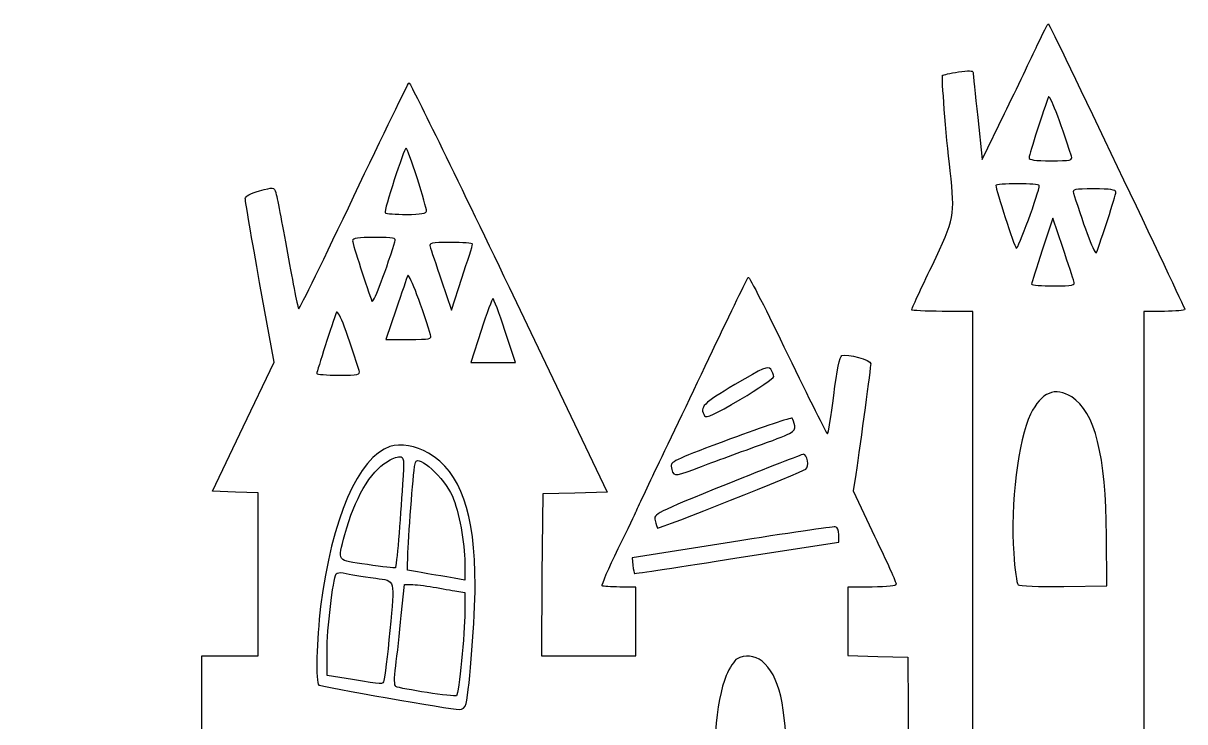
# Model space of a CAD drawing. Header units: centimetres. Extents: x -17.1 to 16.9, y -17.2 to 17.
# Drawn here: x -17.07 to -1.02, y 7.31 to 16.97 of the extents above; entities that cross this region are included whole.
import ezdxf

# ---------------------------------------------------------------- set-up
doc = ezdxf.new("R2010")
doc.units = ezdxf.units.CM
doc.header["$MEASUREMENT"] = 0
doc.layers.add('Layer 1', color=7, linetype='Continuous')

msp = doc.modelspace()

# ---------------------------------------------------------------- linework, layer by layer
at = {"layer": 'Layer 1'}
for points, knots in [([(-3.06211, 16.6617), (-3.13972, 16.48884), (-3.34433, 16.06551), (-3.51367, 15.71626), (-3.51367, 15.71626), (-3.51367, 15.71626), (-3.82059, 15.08126), (-3.82059, 15.08126), (-3.82059, 15.08126), (-3.82059, 15.08126), (-3.88409, 15.66334), (-3.88409, 15.66334), (-3.88409, 15.66334), (-3.91937, 15.98437), (-3.94759, 16.26306), (-3.94759, 16.28423), (-3.94759, 16.28423), (-3.95112, 16.31245), (-4.01109, 16.31245), (-4.1522, 16.29129), (-4.1522, 16.29129), (-4.26509, 16.27365), (-4.36034, 16.25248), (-4.37092, 16.24543), (-4.37092, 16.24543), (-4.38503, 16.22779), (-4.32506, 15.4411), (-4.26509, 14.92251), (-4.26509, 14.92251), (-4.19806, 14.29809), (-4.20159, 14.2734), (-4.51556, 13.6137), (-4.51556, 13.6137), (-4.67078, 13.28914), (-4.79778, 13.01398), (-4.79778, 13.00339), (-4.79778, 13.00339), (-4.79778, 12.99281), (-4.60728, 12.98222), (-4.37445, 12.98222), (-4.37445, 12.98222), (-4.37445, 12.98222), (-3.95112, 12.98222), (-3.95112, 12.98222), (-3.95112, 12.98222), (-3.95112, 12.98222), (-3.95112, 9.17222), (-3.95112, 9.17222), (-3.95112, 9.17222), (-3.95112, 9.17222), (-3.95112, 5.36222), (-3.95112, 5.36222), (-3.95112, 5.36222), (-3.95112, 5.36222), (-4.39209, 5.36222), (-4.39209, 5.36222), (-4.39209, 5.36222), (-4.39209, 5.36222), (-4.83306, 5.36222), (-4.83306, 5.36222), (-4.83306, 5.36222), (-4.83306, 5.36222), (-4.84012, 6.78391), (-4.84012, 6.78391), (-4.84012, 6.78391), (-4.84012, 6.78391), (-4.8507, 8.20208), (-4.8507, 8.20208), (-4.8507, 8.20208), (-4.8507, 8.20208), (-5.26345, 8.21266), (-5.26345, 8.21266), (-5.26345, 8.21266), (-5.26345, 8.21266), (-5.67973, 8.22324), (-5.67973, 8.22324), (-5.67973, 8.22324), (-5.67973, 8.22324), (-5.67973, 8.69596), (-5.67973, 8.69596), (-5.67973, 8.69596), (-5.67973, 8.69596), (-5.67973, 9.17221), (-5.67973, 9.17221), (-5.67973, 9.17221), (-5.67973, 9.17221), (-5.34459, 9.17221), (-5.34459, 9.17221), (-5.34459, 9.17221), (-5.1294, 9.17221), (-5.00945, 9.18632), (-5.00945, 9.21102), (-5.00945, 9.21102), (-5.00945, 9.23219), (-5.14351, 9.52852), (-5.30931, 9.87424), (-5.30931, 9.87424), (-5.30931, 9.87424), (-5.60564, 10.50218), (-5.60564, 10.50218), (-5.60564, 10.50218), (-5.60564, 10.50218), (-5.57036, 10.72796), (-5.57036, 10.72796), (-5.57036, 10.72796), (-5.50333, 11.17952), (-5.36222, 12.21668), (-5.36222, 12.25902), (-5.36222, 12.25902), (-5.36222, 12.30841), (-5.68678, 12.40013), (-5.76086, 12.37191), (-5.76086, 12.37191), (-5.79261, 12.36133), (-5.82789, 12.17435), (-5.87375, 11.82158), (-5.87375, 11.82158), (-5.90903, 11.52877), (-5.94783, 11.28889), (-5.96194, 11.28889), (-5.96194, 11.28889), (-5.97252, 11.28889), (-6.21947, 11.78278), (-6.50875, 12.3825), (-6.50875, 12.3825), (-6.79803, 12.98575), (-7.04144, 13.46553), (-7.05556, 13.45142), (-7.05556, 13.45142), (-7.06967, 13.43731), (-7.29192, 12.9787), (-7.54945, 12.43542), (-7.54945, 12.43542), (-7.80698, 11.89214), (-8.1527, 11.17248), (-8.31498, 10.83381), (-8.31498, 10.83381), (-8.47373, 10.49867), (-8.60779, 10.21645), (-8.60779, 10.20939), (-8.60779, 10.20939), (-8.60779, 10.20586), (-8.71715, 9.97656), (-8.85121, 9.70492), (-8.85121, 9.70492), (-8.98527, 9.43328), (-9.08404, 9.20045), (-9.07346, 9.18986), (-9.07346, 9.18986), (-9.06288, 9.17928), (-8.95352, 9.17222), (-8.83004, 9.17222), (-8.83004, 9.17222), (-8.83004, 9.17222), (-8.60779, 9.17222), (-8.60779, 9.17222), (-8.60779, 9.17222), (-8.60779, 9.17222), (-8.60779, 8.69597), (-8.60779, 8.69597), (-8.60779, 8.69597), (-8.60779, 8.69597), (-8.60779, 8.21972), (-8.60779, 8.21972), (-8.60779, 8.21972), (-8.60779, 8.21972), (-9.26043, 8.21972), (-9.26043, 8.21972), (-9.26043, 8.21972), (-9.26043, 8.21972), (-9.91307, 8.21972), (-9.91307, 8.21972), (-9.91307, 8.21972), (-9.91307, 8.21972), (-9.90601, 9.34155), (-9.90601, 9.34155), (-9.90601, 9.34155), (-9.90601, 9.34155), (-9.89543, 10.45986), (-9.89543, 10.45986), (-9.89543, 10.45986), (-9.89543, 10.45986), (-9.45093, 10.47044), (-9.45093, 10.47044), (-9.45093, 10.47044), (-9.45093, 10.47044), (-9.0029, 10.48102), (-9.0029, 10.48102), (-9.0029, 10.48102), (-9.0029, 10.48102), (-10.36109, 13.31735), (-10.36109, 13.31735), (-10.36109, 13.31735), (-11.10898, 14.88016), (-11.72987, 16.15016), (-11.74398, 16.1431), (-11.74398, 16.1431), (-11.75456, 16.13604), (-12.09676, 15.43049), (-12.50598, 14.57324), (-12.50598, 14.57324), (-12.91167, 13.71952), (-13.25387, 13.01749), (-13.26798, 13.01749), (-13.26798, 13.01749), (-13.27856, 13.01749), (-13.34559, 13.36321), (-13.4232, 13.78655), (-13.4232, 13.78655), (-13.49728, 14.20636), (-13.57137, 14.58736), (-13.58548, 14.62616), (-13.58548, 14.62616), (-13.61017, 14.70024), (-13.61723, 14.70024), (-13.80773, 14.64733), (-13.80773, 14.64733), (-13.94179, 14.61205), (-14.00529, 14.57325), (-14.00529, 14.53797), (-14.00529, 14.53797), (-14.00529, 14.50622), (-13.9171, 13.98764), (-13.80773, 13.38086), (-13.80773, 13.38086), (-13.80773, 13.38086), (-13.60665, 12.28019), (-13.60665, 12.28019), (-13.60665, 12.28019), (-13.60665, 12.28019), (-14.03351, 11.38766), (-14.03351, 11.38766), (-14.03351, 11.38766), (-14.03351, 11.38766), (-14.46037, 10.49513), (-14.46037, 10.49513), (-14.46037, 10.49513), (-14.46037, 10.49513), (-14.14287, 10.48455), (-14.14287, 10.48455), (-14.14287, 10.48455), (-14.14287, 10.48455), (-13.8289, 10.47397), (-13.8289, 10.47397), (-13.8289, 10.47397), (-13.8289, 10.47397), (-13.8289, 9.34861), (-13.8289, 9.34861), (-13.8289, 9.34861), (-13.8289, 9.34861), (-13.8289, 8.21972), (-13.8289, 8.21972), (-13.8289, 8.21972), (-13.8289, 8.21972), (-14.21696, 8.21972), (-14.21696, 8.21972), (-14.21696, 8.21972), (-14.21696, 8.21972), (-14.60502, 8.21972), (-14.60502, 8.21972), (-14.60502, 8.21972), (-14.60502, 8.21972), (-14.60502, 4.07458), (-14.60502, 4.07458), (-14.60502, 4.07458), (-14.60502, 4.07458), (-14.60502, -0.07056), (-14.60502, -0.07056), (-14.60502, -0.07056), (-14.60502, -0.07056), (-15.09891, -0.07056), (-15.09891, -0.07056), (-15.09891, -0.07056), (-15.09891, -0.07056), (-15.5928, -0.07056), (-15.5928, -0.07056), (-15.5928, -0.07056), (-15.5928, -0.07056), (-15.5928, -0.635), (-15.5928, -0.635), (-15.5928, -0.635), (-15.5928, -0.635), (-15.5928, -1.19944), (-15.5928, -1.19944), (-15.5928, -1.19944), (-15.5928, -1.19944), (-15.99849, -1.19944), (-15.99849, -1.19944), (-15.99849, -1.19944), (-15.99849, -1.19944), (-16.40418, -1.19944), (-16.40418, -1.19944), (-16.40418, -1.19944), (-16.40418, -1.19944), (-16.40418, -1.78152), (-16.40418, -1.78152), (-16.40418, -1.78152), (-16.40418, -1.78152), (-16.40418, -2.3636), (-16.40418, -2.3636), (-16.40418, -2.3636), (-16.40418, -2.3636), (-16.73932, -2.3636), (-16.73932, -2.3636), (-16.73932, -2.3636), (-16.73932, -2.3636), (-17.07446, -2.3636), (-17.07446, -2.3636), (-17.07446, -2.3636), (-17.07446, -2.3636), (-17.07446, -2.96332), (-17.07446, -2.96332), (-17.07446, -2.96332), (-17.07446, -2.96332), (-17.07446, -3.56304), (-17.07446, -3.56304), (-17.07446, -3.56304), (-17.07446, -3.56304), (-16.03377, -3.56304), (-16.03377, -3.56304), (-16.03377, -3.56304), (-16.03377, -3.56304), (-14.99308, -3.56304), (-14.99308, -3.56304), (-14.99308, -3.56304), (-14.99308, -3.56304), (-14.99308, -3.68298), (-14.99308, -3.68298), (-14.99308, -3.68298), (-14.99308, -3.77117), (-15.01072, -3.80998), (-15.06011, -3.82762), (-15.06011, -3.82762), (-15.24708, -3.88759), (-15.22239, -4.25095), (-15.02836, -4.28976), (-15.02836, -4.28976), (-15.02836, -4.28976), (-14.93311, -4.31093), (-14.93311, -4.31093), (-14.93311, -4.31093), (-14.93311, -4.31093), (-14.82022, -5.37279), (-14.82022, -5.37279), (-14.82022, -5.37279), (-14.75672, -5.9584), (-14.69675, -6.4664), (-14.68969, -6.50168), (-14.68969, -6.50168), (-14.67911, -6.53696), (-14.63325, -6.58635), (-14.58738, -6.6181), (-14.58738, -6.6181), (-14.4886, -6.68513), (-14.37219, -6.63927), (-14.32632, -6.51579), (-14.32632, -6.51579), (-14.30868, -6.46993), (-14.34396, -6.0219), (-14.41451, -5.37985), (-14.41451, -5.37985), (-14.47801, -4.80129), (-14.5274, -4.32152), (-14.52387, -4.31446), (-14.52387, -4.31446), (-14.52034, -4.31093), (-14.35454, -4.29682), (-14.16051, -4.28271), (-14.16051, -4.28271), (-14.16051, -4.28271), (-13.8042, -4.25802), (-13.8042, -4.25802), (-13.8042, -4.25802), (-13.8042, -4.25802), (-13.7407, -4.96005), (-13.7407, -4.96005), (-13.7407, -4.96005), (-13.67367, -5.70088), (-13.63487, -5.87022), (-13.51492, -5.90902), (-13.51492, -5.90902), (-13.4232, -5.93724), (-13.4232, -5.94077), (-13.51139, -6.33941), (-13.51139, -6.33941), (-13.589, -6.69219), (-13.57136, -6.8086), (-13.44083, -6.87916), (-13.44083, -6.87916), (-13.34911, -6.92855), (-13.23975, -6.8721), (-13.19389, -6.75569), (-13.19389, -6.75569), (-13.15861, -6.6675), (-12.85522, -5.15761), (-12.75292, -4.57552), (-12.75292, -4.57552), (-12.75292, -4.57552), (-12.69295, -4.23333), (-12.69295, -4.23333), (-12.69295, -4.23333), (-12.69295, -4.23333), (-12.38603, -4.23333), (-12.38603, -4.23333), (-12.38603, -4.23333), (-12.38603, -4.23333), (-12.07559, -4.23333), (-12.07559, -4.23333), (-12.07559, -4.23333), (-12.07559, -4.23333), (-11.85334, -5.334), (-11.85334, -5.334), (-11.85334, -5.334), (-11.7334, -5.94078), (-11.62051, -6.47347), (-11.60287, -6.51581), (-11.60287, -6.51581), (-11.55701, -6.63928), (-11.44059, -6.68514), (-11.34181, -6.61812), (-11.34181, -6.61812), (-11.29595, -6.58637), (-11.25009, -6.53345), (-11.23598, -6.49465), (-11.23598, -6.49465), (-11.2254, -6.45937), (-11.30654, -6.00076), (-11.41237, -5.48218), (-11.41237, -5.48218), (-11.65226, -4.33565), (-11.6699, -4.21571), (-11.59934, -4.18749), (-11.59934, -4.18749), (-11.55701, -4.17338), (-11.52878, -4.23335), (-11.46881, -4.4556), (-11.46881, -4.4556), (-11.176, -5.56332), (-10.50925, -5.62329), (-10.17764, -4.57554), (-10.17764, -4.57554), (-10.12825, -4.42385), (-10.08592, -4.27215), (-10.08239, -4.2404), (-10.08239, -4.2404), (-10.07181, -4.13104), (-10.02595, -4.84365), (-10.02242, -5.17526), (-10.02242, -5.17526), (-10.01889, -5.49982), (-9.98009, -5.67268), (-9.90248, -5.72207), (-9.90248, -5.72207), (-9.81781, -5.77499), (-9.7014, -5.75029), (-9.64848, -5.66563), (-9.64848, -5.66563), (-9.59909, -5.59155), (-9.59909, -5.49277), (-9.63084, -4.82955), (-9.63084, -4.82955), (-9.64848, -4.41327), (-9.66612, -3.95819), (-9.66612, -3.81708), (-9.66612, -3.81708), (-9.66612, -3.81708), (-9.66612, -3.55955), (-9.66612, -3.55955), (-9.66612, -3.55955), (-9.66612, -3.55955), (-9.46856, -3.57013), (-9.46856, -3.57013), (-9.46856, -3.57013), (-9.46856, -3.57013), (-9.26748, -3.58071), (-9.26748, -3.58071), (-9.26748, -3.58071), (-9.26748, -3.58071), (-8.84767, -4.76252), (-8.84767, -4.76252), (-8.84767, -4.76252), (-8.2162, -6.5511), (-8.25853, -6.45585), (-8.07156, -6.40999), (-8.07156, -6.40999), (-8.00453, -6.39235), (-7.96925, -6.34649), (-7.92692, -6.22302), (-7.92692, -6.22302), (-7.88106, -6.07838), (-7.88106, -5.95138), (-7.92339, -5.10119), (-7.92339, -5.10119), (-7.94808, -4.57555), (-7.97631, -4.01463), (-7.99042, -3.85236), (-7.99042, -3.85236), (-7.99042, -3.85236), (-8.00806, -3.56308), (-8.00806, -3.56308), (-8.00806, -3.56308), (-8.00806, -3.56308), (-7.57062, -3.56308), (-7.57062, -3.56308), (-7.57062, -3.56308), (-7.57062, -3.56308), (-7.12965, -3.56308), (-7.12965, -3.56308), (-7.12965, -3.56308), (-7.12965, -3.56308), (-7.11201, -3.67597), (-7.11201, -3.67597), (-7.11201, -3.67597), (-7.10143, -3.73947), (-7.06968, -4.19455), (-7.03793, -4.68844), (-7.03793, -4.68844), (-6.9956, -5.42575), (-6.97443, -5.59508), (-6.92857, -5.648), (-6.92857, -5.648), (-6.8439, -5.74325), (-6.7169, -5.73267), (-6.64635, -5.62683), (-6.64635, -5.62683), (-6.58991, -5.53864), (-6.59343, -5.3058), (-6.69221, -3.89116), (-6.69221, -3.89116), (-6.69221, -3.89116), (-6.71338, -3.56308), (-6.71338, -3.56308), (-6.71338, -3.56308), (-6.71338, -3.56308), (-6.25477, -3.56308), (-6.25477, -3.56308), (-6.25477, -3.56308), (-6.25477, -3.56308), (-5.79616, -3.56308), (-5.79616, -3.56308), (-5.79616, -3.56308), (-5.79616, -3.56308), (-5.77147, -3.92291), (-5.77147, -3.92291), (-5.77147, -3.92291), (-5.73972, -4.43797), (-5.65505, -5.17174), (-5.57039, -5.64447), (-5.57039, -5.64447), (-5.47161, -6.23361), (-5.49278, -6.22655), (-4.66375, -6.029), (-4.66375, -6.029), (-4.42386, -5.97256), (-4.21219, -5.92669), (-4.19456, -5.92669), (-4.19456, -5.92669), (-4.17692, -5.92669), (-4.16281, -6.01136), (-4.16281, -6.11366), (-4.16281, -6.11366), (-4.16281, -6.32885), (-4.09225, -6.45585), (-3.97231, -6.45585), (-3.97231, -6.45585), (-3.87353, -6.45585), (-3.77475, -6.35354), (-3.77475, -6.25477), (-3.77475, -6.25477), (-3.77475, -6.19833), (-3.71125, -6.14541), (-3.53839, -6.05016), (-3.53839, -6.05016), (-2.70583, -5.59155), (-2.12375, -4.79427), (-1.94736, -3.85588), (-1.94736, -3.85588), (-1.94736, -3.85588), (-1.89092, -3.56307), (-1.89092, -3.56307), (-1.89092, -3.56307), (-1.89092, -3.56307), (-1.47464, -3.56307), (-1.47464, -3.56307), (-1.47464, -3.56307), (-1.47464, -3.56307), (-1.05836, -3.56307), (-1.05836, -3.56307), (-1.05836, -3.56307), (-1.05836, -3.56307), (-1.06542, -0.21874), (-1.06542, -0.21874), (-1.06542, -0.21874), (-1.06542, -0.21874), (-1.076, 3.12207), (-1.076, 3.12207), (-1.076, 3.12207), (-1.076, 3.12207), (-1.33, 3.13265), (-1.33, 3.13265), (-1.33, 3.13265), (-1.33, 3.13265), (-1.58753, 3.14323), (-1.58753, 3.14323), (-1.58753, 3.14323), (-1.58753, 3.14323), (-1.58753, 8.06095), (-1.58753, 8.06095), (-1.58753, 8.06095), (-1.58753, 8.06095), (-1.58753, 12.9822), (-1.58753, 12.9822), (-1.58753, 12.9822), (-1.58753, 12.9822), (-1.30531, 12.9822), (-1.30531, 12.9822), (-1.30531, 12.9822), (-1.15009, 12.9822), (-1.02309, 12.99631), (-1.02309, 13.01042), (-1.02309, 13.01042), (-1.02309, 13.03864), (-2.88223, 16.93331), (-2.90692, 16.958), (-2.90692, 16.958), (-2.91398, 16.96506), (-2.981, 16.831), (-3.06214, 16.66167), (-3.06214, 16.66167), (-3.06214, 16.66167), (-3.06211, 16.6617), (-3.06211, 16.6617)], [0, 0, 0, 0, 0.00628931, 0.00628931, 0.00628931, 0.00628931, 0.01257862, 0.01257862, 0.01257862, 0.01257862, 0.01886792, 0.01886792, 0.01886792, 0.01886792, 0.02515723, 0.02515723, 0.02515723, 0.02515723, 0.03144654, 0.03144654, 0.03144654, 0.03144654, 0.03773585, 0.03773585, 0.03773585, 0.03773585, 0.04402516, 0.04402516, 0.04402516, 0.04402516, 0.05031447, 0.05031447, 0.05031447, 0.05031447, 0.05660377, 0.05660377, 0.05660377, 0.05660377, 0.06289308, 0.06289308, 0.06289308, 0.06289308, 0.06918239, 0.06918239, 0.06918239, 0.06918239, 0.0754717, 0.0754717, 0.0754717, 0.0754717, 0.08176101, 0.08176101, 0.08176101, 0.08176101, 0.08805031, 0.08805031, 0.08805031, 0.08805031, 0.09433962, 0.09433962, 0.09433962, 0.09433962, 0.10062893, 0.10062893, 0.10062893, 0.10062893, 0.10691824, 0.10691824, 0.10691824, 0.10691824, 0.11320755, 0.11320755, 0.11320755, 0.11320755, 0.11949686, 0.11949686, 0.11949686, 0.11949686, 0.12578616, 0.12578616, 0.12578616, 0.12578616, 0.13207547, 0.13207547, 0.13207547, 0.13207547, 0.13836478, 0.13836478, 0.13836478, 0.13836478, 0.14465409, 0.14465409, 0.14465409, 0.14465409, 0.1509434, 0.1509434, 0.1509434, 0.1509434, 0.1572327, 0.1572327, 0.1572327, 0.1572327, 0.16352201, 0.16352201, 0.16352201, 0.16352201, 0.16981132, 0.16981132, 0.16981132, 0.16981132, 0.17610063, 0.17610063, 0.17610063, 0.17610063, 0.18238994, 0.18238994, 0.18238994, 0.18238994, 0.18867925, 0.18867925, 0.18867925, 0.18867925, 0.19496855, 0.19496855, 0.19496855, 0.19496855, 0.20125786, 0.20125786, 0.20125786, 0.20125786, 0.20754717, 0.20754717, 0.20754717, 0.20754717, 0.21383648, 0.21383648, 0.21383648, 0.21383648, 0.22012579, 0.22012579, 0.22012579, 0.22012579, 0.22641509, 0.22641509, 0.22641509, 0.22641509, 0.2327044, 0.2327044, 0.2327044, 0.2327044, 0.23899371, 0.23899371, 0.23899371, 0.23899371, 0.24528302, 0.24528302, 0.24528302, 0.24528302, 0.25157233, 0.25157233, 0.25157233, 0.25157233, 0.25786164, 0.25786164, 0.25786164, 0.25786164, 0.26415094, 0.26415094, 0.26415094, 0.26415094, 0.27044025, 0.27044025, 0.27044025, 0.27044025, 0.27672956, 0.27672956, 0.27672956, 0.27672956, 0.28301887, 0.28301887, 0.28301887, 0.28301887, 0.28930818, 0.28930818, 0.28930818, 0.28930818, 0.29559748, 0.29559748, 0.29559748, 0.29559748, 0.30188679, 0.30188679, 0.30188679, 0.30188679, 0.3081761, 0.3081761, 0.3081761, 0.3081761, 0.31446541, 0.31446541, 0.31446541, 0.31446541, 0.32075472, 0.32075472, 0.32075472, 0.32075472, 0.32704403, 0.32704403, 0.32704403, 0.32704403, 0.33333333, 0.33333333, 0.33333333, 0.33333333, 0.33962264, 0.33962264, 0.33962264, 0.33962264, 0.34591195, 0.34591195, 0.34591195, 0.34591195, 0.35220126, 0.35220126, 0.35220126, 0.35220126, 0.35849057, 0.35849057, 0.35849057, 0.35849057, 0.36477987, 0.36477987, 0.36477987, 0.36477987, 0.37106918, 0.37106918, 0.37106918, 0.37106918, 0.37735849, 0.37735849, 0.37735849, 0.37735849, 0.3836478, 0.3836478, 0.3836478, 0.3836478, 0.38993711, 0.38993711, 0.38993711, 0.38993711, 0.39622642, 0.39622642, 0.39622642, 0.39622642, 0.40251572, 0.40251572, 0.40251572, 0.40251572, 0.40880503, 0.40880503, 0.40880503, 0.40880503, 0.41509434, 0.41509434, 0.41509434, 0.41509434, 0.42138365, 0.42138365, 0.42138365, 0.42138365, 0.42767296, 0.42767296, 0.42767296, 0.42767296, 0.43396226, 0.43396226, 0.43396226, 0.43396226, 0.44025157, 0.44025157, 0.44025157, 0.44025157, 0.44654088, 0.44654088, 0.44654088, 0.44654088, 0.45283019, 0.45283019, 0.45283019, 0.45283019, 0.4591195, 0.4591195, 0.4591195, 0.4591195, 0.46540881, 0.46540881, 0.46540881, 0.46540881, 0.47169811, 0.47169811, 0.47169811, 0.47169811, 0.47798742, 0.47798742, 0.47798742, 0.47798742, 0.48427673, 0.48427673, 0.48427673, 0.48427673, 0.49056604, 0.49056604, 0.49056604, 0.49056604, 0.49685535, 0.49685535, 0.49685535, 0.49685535, 0.50314465, 0.50314465, 0.50314465, 0.50314465, 0.50943396, 0.50943396, 0.50943396, 0.50943396, 0.51572327, 0.51572327, 0.51572327, 0.51572327, 0.52201258, 0.52201258, 0.52201258, 0.52201258, 0.52830189, 0.52830189, 0.52830189, 0.52830189, 0.53459119, 0.53459119, 0.53459119, 0.53459119, 0.5408805, 0.5408805, 0.5408805, 0.5408805, 0.54716981, 0.54716981, 0.54716981, 0.54716981, 0.55345912, 0.55345912, 0.55345912, 0.55345912, 0.55974843, 0.55974843, 0.55974843, 0.55974843, 0.56603774, 0.56603774, 0.56603774, 0.56603774, 0.57232704, 0.57232704, 0.57232704, 0.57232704, 0.57861635, 0.57861635, 0.57861635, 0.57861635, 0.58490566, 0.58490566, 0.58490566, 0.58490566, 0.59119497, 0.59119497, 0.59119497, 0.59119497, 0.59748428, 0.59748428, 0.59748428, 0.59748428, 0.60377358, 0.60377358, 0.60377358, 0.60377358, 0.61006289, 0.61006289, 0.61006289, 0.61006289, 0.6163522, 0.6163522, 0.6163522, 0.6163522, 0.62264151, 0.62264151, 0.62264151, 0.62264151, 0.62893082, 0.62893082, 0.62893082, 0.62893082, 0.63522013, 0.63522013, 0.63522013, 0.63522013, 0.64150943, 0.64150943, 0.64150943, 0.64150943, 0.64779874, 0.64779874, 0.64779874, 0.64779874, 0.65408805, 0.65408805, 0.65408805, 0.65408805, 0.66037736, 0.66037736, 0.66037736, 0.66037736, 0.66666667, 0.66666667, 0.66666667, 0.66666667, 0.67295597, 0.67295597, 0.67295597, 0.67295597, 0.67924528, 0.67924528, 0.67924528, 0.67924528, 0.68553459, 0.68553459, 0.68553459, 0.68553459, 0.6918239, 0.6918239, 0.6918239, 0.6918239, 0.69811321, 0.69811321, 0.69811321, 0.69811321, 0.70440252, 0.70440252, 0.70440252, 0.70440252, 0.71069182, 0.71069182, 0.71069182, 0.71069182, 0.71698113, 0.71698113, 0.71698113, 0.71698113, 0.72327044, 0.72327044, 0.72327044, 0.72327044, 0.72955975, 0.72955975, 0.72955975, 0.72955975, 0.73584906, 0.73584906, 0.73584906, 0.73584906, 0.74213836, 0.74213836, 0.74213836, 0.74213836, 0.74842767, 0.74842767, 0.74842767, 0.74842767, 0.75471698, 0.75471698, 0.75471698, 0.75471698, 0.76100629, 0.76100629, 0.76100629, 0.76100629, 0.7672956, 0.7672956, 0.7672956, 0.7672956, 0.77358491, 0.77358491, 0.77358491, 0.77358491, 0.77987421, 0.77987421, 0.77987421, 0.77987421, 0.78616352, 0.78616352, 0.78616352, 0.78616352, 0.79245283, 0.79245283, 0.79245283, 0.79245283, 0.79874214, 0.79874214, 0.79874214, 0.79874214, 0.80503145, 0.80503145, 0.80503145, 0.80503145, 0.81132075, 0.81132075, 0.81132075, 0.81132075, 0.81761006, 0.81761006, 0.81761006, 0.81761006, 0.82389937, 0.82389937, 0.82389937, 0.82389937, 0.83018868, 0.83018868, 0.83018868, 0.83018868, 0.83647799, 0.83647799, 0.83647799, 0.83647799, 0.8427673, 0.8427673, 0.8427673, 0.8427673, 0.8490566, 0.8490566, 0.8490566, 0.8490566, 0.85534591, 0.85534591, 0.85534591, 0.85534591, 0.86163522, 0.86163522, 0.86163522, 0.86163522, 0.86792453, 0.86792453, 0.86792453, 0.86792453, 0.87421384, 0.87421384, 0.87421384, 0.87421384, 0.88050314, 0.88050314, 0.88050314, 0.88050314, 0.88679245, 0.88679245, 0.88679245, 0.88679245, 0.89308176, 0.89308176, 0.89308176, 0.89308176, 0.89937107, 0.89937107, 0.89937107, 0.89937107, 0.90566038, 0.90566038, 0.90566038, 0.90566038, 0.91194969, 0.91194969, 0.91194969, 0.91194969, 0.91823899, 0.91823899, 0.91823899, 0.91823899, 0.9245283, 0.9245283, 0.9245283, 0.9245283, 0.93081761, 0.93081761, 0.93081761, 0.93081761, 0.93710692, 0.93710692, 0.93710692, 0.93710692, 0.94339623, 0.94339623, 0.94339623, 0.94339623, 0.94968553, 0.94968553, 0.94968553, 0.94968553, 0.95597484, 0.95597484, 0.95597484, 0.95597484, 0.96226415, 0.96226415, 0.96226415, 0.96226415, 0.96855346, 0.96855346, 0.96855346, 0.96855346, 0.97484277, 0.97484277, 0.97484277, 0.97484277, 0.98113208, 0.98113208, 0.98113208, 0.98113208, 0.98742138, 0.98742138, 0.98742138, 0.98742138, 1, 1, 1, 1]), ([(-2.58939, 15.12711), (-2.57175, 15.07067), (-2.59997, 15.06361), (-2.87161, 15.06361), (-2.87161, 15.06361), (-3.09739, 15.06361), (-3.175, 15.07419), (-3.175, 15.10947), (-3.175, 15.10947), (-3.175, 15.14828), (-2.96686, 15.79386), (-2.90689, 15.94555), (-2.90689, 15.94555), (-2.88925, 15.98788), (-2.74814, 15.62452), (-2.58939, 15.12711)], [0, 0, 0, 0, 0.2, 0.2, 0.2, 0.2, 0.4, 0.4, 0.4, 0.4, 0.6, 0.6, 0.6, 0.6, 1, 1, 1, 1]), ([(-11.63108, 14.82725), (-11.56052, 14.59794), (-11.50055, 14.38981), (-11.50055, 14.36864), (-11.50055, 14.36864), (-11.50055, 14.33689), (-11.57816, 14.32278), (-11.77572, 14.32278), (-11.77572, 14.32278), (-11.92741, 14.32278), (-12.06147, 14.33336), (-12.07205, 14.34395), (-12.07205, 14.34395), (-12.09674, 14.36512), (-11.81099, 15.24001), (-11.78277, 15.24001), (-11.78277, 15.24001), (-11.77219, 15.24001), (-11.70516, 15.05304), (-11.63108, 14.82726), (-11.63108, 14.82726), (-11.63108, 14.82726), (-11.63108, 14.82725), (-11.63108, 14.82725)], [0, 0, 0, 0, 0.14285714, 0.14285714, 0.14285714, 0.14285714, 0.28571429, 0.28571429, 0.28571429, 0.28571429, 0.42857143, 0.42857143, 0.42857143, 0.42857143, 0.57142857, 0.57142857, 0.57142857, 0.57142857, 0.71428571, 0.71428571, 0.71428571, 0.71428571, 1, 1, 1, 1]), ([(-3.03389, 14.72142), (-3.03389, 14.63323), (-3.33022, 13.82889), (-3.35139, 13.85359), (-3.35139, 13.85359), (-3.37961, 13.88181), (-3.63361, 14.66851), (-3.63361, 14.72142), (-3.63361, 14.72142), (-3.63361, 14.73553), (-3.49955, 14.74611), (-3.33375, 14.74611), (-3.33375, 14.74611), (-3.16794, 14.74611), (-3.03389, 14.73553), (-3.03389, 14.72142)], [0, 0, 0, 0, 0.2, 0.2, 0.2, 0.2, 0.4, 0.4, 0.4, 0.4, 0.6, 0.6, 0.6, 0.6, 1, 1, 1, 1]), ([(-1.97556, 14.6297), (-1.97556, 14.59089), (-2.1837, 13.94531), (-2.24367, 13.79362), (-2.24367, 13.79362), (-2.26131, 13.75129), (-2.40242, 14.11465), (-2.56117, 14.61559), (-2.56117, 14.61559), (-2.57881, 14.66851), (-2.55059, 14.67556), (-2.27895, 14.67556), (-2.27895, 14.67556), (-2.05317, 14.67556), (-1.97556, 14.66498), (-1.97556, 14.6297)], [0, 0, 0, 0, 0.2, 0.2, 0.2, 0.2, 0.4, 0.4, 0.4, 0.4, 0.6, 0.6, 0.6, 0.6, 1, 1, 1, 1]), ([(-2.55411, 13.3985), (-2.53647, 13.34206), (-2.56469, 13.335), (-2.83633, 13.335), (-2.83633, 13.335), (-3.00214, 13.335), (-3.13972, 13.34558), (-3.13972, 13.35969), (-3.13972, 13.35969), (-3.13972, 13.37733), (-3.07269, 13.58547), (-2.99155, 13.82888), (-2.99155, 13.82888), (-2.99155, 13.82888), (-2.84691, 14.26985), (-2.84691, 14.26985), (-2.84691, 14.26985), (-2.84691, 14.26985), (-2.70933, 13.86416), (-2.70933, 13.86416), (-2.70933, 13.86416), (-2.63525, 13.64191), (-2.56469, 13.43024), (-2.55411, 13.39849), (-2.55411, 13.39849), (-2.55411, 13.39849), (-2.55411, 13.3985), (-2.55411, 13.3985)], [0, 0, 0, 0, 0.125, 0.125, 0.125, 0.125, 0.25, 0.25, 0.25, 0.25, 0.375, 0.375, 0.375, 0.375, 0.5, 0.5, 0.5, 0.5, 0.625, 0.625, 0.625, 0.625, 0.75, 0.75, 0.75, 0.75, 1, 1, 1, 1]), ([(-11.938, 13.94531), (-12.09675, 13.44437), (-12.23786, 13.081), (-12.2555, 13.12334), (-12.2555, 13.12334), (-12.31547, 13.27503), (-12.52361, 13.92062), (-12.52361, 13.95942), (-12.52361, 13.95942), (-12.52361, 13.9947), (-12.446, 14.00528), (-12.22022, 14.00528), (-12.22022, 14.00528), (-11.94858, 14.00528), (-11.92036, 13.99822), (-11.938, 13.94531)], [0, 0, 0, 0, 0.2, 0.2, 0.2, 0.2, 0.4, 0.4, 0.4, 0.4, 0.6, 0.6, 0.6, 0.6, 1, 1, 1, 1]), ([(-10.86556, 13.91003), (-10.86556, 13.89239), (-10.93259, 13.68425), (-11.01373, 13.44084), (-11.01373, 13.44084), (-11.01373, 13.44084), (-11.15837, 12.99987), (-11.15837, 12.99987), (-11.15837, 12.99987), (-11.15837, 12.99987), (-11.29595, 13.40556), (-11.29595, 13.40556), (-11.29595, 13.40556), (-11.37003, 13.62781), (-11.44059, 13.83948), (-11.45117, 13.87475), (-11.45117, 13.87475), (-11.46881, 13.92767), (-11.44059, 13.93472), (-11.16895, 13.93472), (-11.16895, 13.93472), (-11.00314, 13.93472), (-10.86556, 13.92414), (-10.86556, 13.91003)], [0, 0, 0, 0, 0.14285714, 0.14285714, 0.14285714, 0.14285714, 0.28571429, 0.28571429, 0.28571429, 0.28571429, 0.42857143, 0.42857143, 0.42857143, 0.42857143, 0.57142857, 0.57142857, 0.57142857, 0.57142857, 0.71428571, 0.71428571, 0.71428571, 0.71428571, 1, 1, 1, 1]), ([(-11.44411, 12.65767), (-11.42647, 12.60123), (-11.45469, 12.59417), (-11.74397, 12.59417), (-11.74397, 12.59417), (-11.74397, 12.59417), (-12.06147, 12.59417), (-12.06147, 12.59417), (-12.06147, 12.59417), (-12.06147, 12.59417), (-11.92036, 13.01045), (-11.92036, 13.01045), (-11.92036, 13.01045), (-11.84628, 13.23623), (-11.77219, 13.44789), (-11.76161, 13.47612), (-11.76161, 13.47612), (-11.74397, 13.51845), (-11.60286, 13.15509), (-11.44411, 12.65768), (-11.44411, 12.65768), (-11.44411, 12.65768), (-11.44411, 12.65767), (-11.44411, 12.65767)], [0, 0, 0, 0, 0.14285714, 0.14285714, 0.14285714, 0.14285714, 0.28571429, 0.28571429, 0.28571429, 0.28571429, 0.42857143, 0.42857143, 0.42857143, 0.42857143, 0.57142857, 0.57142857, 0.57142857, 0.57142857, 0.71428571, 0.71428571, 0.71428571, 0.71428571, 1, 1, 1, 1]), ([(-12.43189, 12.16378), (-12.41425, 12.10734), (-12.44247, 12.10028), (-12.71411, 12.10028), (-12.71411, 12.10028), (-12.87992, 12.10028), (-13.0175, 12.11086), (-13.0175, 12.12497), (-13.0175, 12.12497), (-13.0175, 12.14614), (-12.79525, 12.84464), (-12.74939, 12.96105), (-12.74939, 12.96105), (-12.7247, 13.02455), (-12.62945, 12.78113), (-12.43189, 12.16377), (-12.43189, 12.16377), (-12.43189, 12.16377), (-12.43189, 12.16378), (-12.43189, 12.16378)], [0, 0, 0, 0, 0.16666667, 0.16666667, 0.16666667, 0.16666667, 0.33333333, 0.33333333, 0.33333333, 0.33333333, 0.5, 0.5, 0.5, 0.5, 0.66666667, 0.66666667, 0.66666667, 0.66666667, 1, 1, 1, 1]), ([(-10.41753, 12.71764), (-10.41753, 12.71764), (-10.27289, 12.27667), (-10.27289, 12.27667), (-10.27289, 12.27667), (-10.27289, 12.27667), (-10.57981, 12.27667), (-10.57981, 12.27667), (-10.57981, 12.27667), (-10.57981, 12.27667), (-10.89025, 12.27667), (-10.89025, 12.27667), (-10.89025, 12.27667), (-10.89025, 12.27667), (-10.74561, 12.71764), (-10.74561, 12.71764), (-10.74561, 12.71764), (-10.668, 12.96106), (-10.59392, 13.15861), (-10.58333, 13.15861), (-10.58333, 13.15861), (-10.57275, 13.15861), (-10.49866, 12.96105), (-10.41752, 12.71764), (-10.41752, 12.71764), (-10.41752, 12.71764), (-10.41753, 12.71764), (-10.41753, 12.71764)], [0, 0, 0, 0, 0.125, 0.125, 0.125, 0.125, 0.25, 0.25, 0.25, 0.25, 0.375, 0.375, 0.375, 0.375, 0.5, 0.5, 0.5, 0.5, 0.625, 0.625, 0.625, 0.625, 0.75, 0.75, 0.75, 0.75, 1, 1, 1, 1]), ([(-6.70278, 12.08264), (-6.70278, 12.05795), (-6.91092, 11.91683), (-7.16492, 11.76514), (-7.16492, 11.76514), (-7.52475, 11.55347), (-7.63411, 11.50408), (-7.65881, 11.53936), (-7.65881, 11.53936), (-7.73289, 11.6593), (-7.6835, 11.70869), (-7.239, 11.96975), (-7.239, 11.96975), (-6.83683, 12.20964), (-6.78744, 12.23081), (-6.74511, 12.18142), (-6.74511, 12.18142), (-6.72394, 12.14967), (-6.70278, 12.10381), (-6.70278, 12.08264)], [0, 0, 0, 0, 0.16666667, 0.16666667, 0.16666667, 0.16666667, 0.33333333, 0.33333333, 0.33333333, 0.33333333, 0.5, 0.5, 0.5, 0.5, 0.66666667, 0.66666667, 0.66666667, 0.66666667, 1, 1, 1, 1]), ([(-2.58586, 11.80042), (-2.2613, 11.58875), (-2.11314, 11.00314), (-2.10608, 9.87778), (-2.10608, 9.87778), (-2.10608, 9.87778), (-2.09902, 9.18986), (-2.09902, 9.18986), (-2.09902, 9.18986), (-2.09902, 9.18986), (-2.69521, 9.17928), (-2.69521, 9.17928), (-2.69521, 9.17928), (-3.04093, 9.17575), (-3.30904, 9.18634), (-3.32668, 9.20397), (-3.32668, 9.20397), (-3.34432, 9.22161), (-3.37254, 9.41916), (-3.38665, 9.63789), (-3.38665, 9.63789), (-3.43604, 10.3117), (-3.32668, 11.21128), (-3.15382, 11.56053), (-3.15382, 11.56053), (-3.00565, 11.86392), (-2.81163, 11.94506), (-2.58585, 11.80042), (-2.58585, 11.80042), (-2.58585, 11.80042), (-2.58586, 11.80042), (-2.58586, 11.80042)], [0, 0, 0, 0, 0.11111111, 0.11111111, 0.11111111, 0.11111111, 0.22222222, 0.22222222, 0.22222222, 0.22222222, 0.33333333, 0.33333333, 0.33333333, 0.33333333, 0.44444444, 0.44444444, 0.44444444, 0.44444444, 0.55555556, 0.55555556, 0.55555556, 0.55555556, 0.66666667, 0.66666667, 0.66666667, 0.66666667, 0.77777778, 0.77777778, 0.77777778, 0.77777778, 1, 1, 1, 1]), ([(-6.4135, 11.39825), (-6.40292, 11.31711), (-6.43467, 11.29947), (-6.96736, 11.10897), (-6.96736, 11.10897), (-7.2778, 10.99608), (-7.65528, 10.85497), (-7.80697, 10.79853), (-7.80697, 10.79853), (-8.08919, 10.6927), (-8.09625, 10.69622), (-8.12094, 10.84439), (-8.12094, 10.84439), (-8.13152, 10.90436), (-8.01863, 10.95375), (-7.3025, 11.21833), (-7.3025, 11.21833), (-6.84742, 11.38766), (-6.46289, 11.51466), (-6.44878, 11.50408), (-6.44878, 11.50408), (-6.4382, 11.4935), (-6.42056, 11.44411), (-6.4135, 11.39825)], [0, 0, 0, 0, 0.14285714, 0.14285714, 0.14285714, 0.14285714, 0.28571429, 0.28571429, 0.28571429, 0.28571429, 0.42857143, 0.42857143, 0.42857143, 0.42857143, 0.57142857, 0.57142857, 0.57142857, 0.57142857, 0.71428571, 0.71428571, 0.71428571, 0.71428571, 1, 1, 1, 1]), ([(-11.47586, 11.02431), (-11.02783, 10.75973), (-10.83028, 10.19881), (-10.83028, 9.19339), (-10.83028, 9.19339), (-10.83028, 8.763), (-10.90436, 7.78228), (-10.95375, 7.56003), (-10.95375, 7.56003), (-10.96786, 7.50359), (-10.99961, 7.47889), (-11.05253, 7.47889), (-11.05253, 7.47889), (-11.15484, 7.47889), (-12.94695, 7.79286), (-12.98928, 7.81756), (-12.98928, 7.81756), (-13.03514, 7.84578), (-13.02103, 8.4455), (-12.96459, 8.90412), (-12.96459, 8.90412), (-12.81642, 10.10356), (-12.43542, 10.97845), (-12.00856, 11.11251), (-12.00856, 11.11251), (-11.86039, 11.15837), (-11.64873, 11.12309), (-11.47587, 11.02432), (-11.47587, 11.02432), (-11.47587, 11.02432), (-11.47586, 11.02431), (-11.47586, 11.02431)], [0, 0, 0, 0, 0.11111111, 0.11111111, 0.11111111, 0.11111111, 0.22222222, 0.22222222, 0.22222222, 0.22222222, 0.33333333, 0.33333333, 0.33333333, 0.33333333, 0.44444444, 0.44444444, 0.44444444, 0.44444444, 0.55555556, 0.55555556, 0.55555556, 0.55555556, 0.66666667, 0.66666667, 0.66666667, 0.66666667, 0.77777778, 0.77777778, 0.77777778, 0.77777778, 1, 1, 1, 1]), ([(-12.04736, 10.90436), (-12.28019, 10.76678), (-12.49539, 10.39283), (-12.62944, 9.89894), (-12.62944, 9.89894), (-12.73527, 9.51794), (-12.75291, 9.54263), (-12.319, 9.48266), (-12.319, 9.48266), (-12.11086, 9.45091), (-11.938, 9.43327), (-11.93094, 9.4368), (-11.93094, 9.4368), (-11.91683, 9.44738), (-11.86391, 10.08591), (-11.83216, 10.59391), (-11.83216, 10.59391), (-11.80747, 10.95022), (-11.81099, 10.97138), (-11.87449, 10.97138), (-11.87449, 10.97138), (-11.90977, 10.97138), (-11.99091, 10.94316), (-12.04735, 10.90435), (-12.04735, 10.90435), (-12.04735, 10.90435), (-12.04736, 10.90436), (-12.04736, 10.90436)], [0, 0, 0, 0, 0.125, 0.125, 0.125, 0.125, 0.25, 0.25, 0.25, 0.25, 0.375, 0.375, 0.375, 0.375, 0.5, 0.5, 0.5, 0.5, 0.625, 0.625, 0.625, 0.625, 0.75, 0.75, 0.75, 0.75, 1, 1, 1, 1]), ([(-11.65578, 10.89378), (-11.67695, 10.83381), (-11.7475, 9.96245), (-11.75809, 9.64847), (-11.75809, 9.64847), (-11.75809, 9.64847), (-11.76515, 9.40505), (-11.76515, 9.40505), (-11.76515, 9.40505), (-11.76515, 9.40505), (-11.62404, 9.38036), (-11.62404, 9.38036), (-11.62404, 9.38036), (-11.48646, 9.35567), (-11.41943, 9.34508), (-11.11957, 9.29569), (-11.11957, 9.29569), (-11.11957, 9.29569), (-10.9714, 9.26747), (-10.9714, 9.26747), (-10.9714, 9.26747), (-10.9714, 9.26747), (-10.9714, 9.50383), (-10.9714, 9.50383), (-10.9714, 9.50383), (-10.9714, 9.77547), (-11.05607, 10.21997), (-11.14426, 10.42811), (-11.14426, 10.42811), (-11.25715, 10.68211), (-11.61698, 11.01372), (-11.65579, 10.89378), (-11.65579, 10.89378), (-11.65579, 10.89378), (-11.65578, 10.89378), (-11.65578, 10.89378)], [0, 0, 0, 0, 0.1, 0.1, 0.1, 0.1, 0.2, 0.2, 0.2, 0.2, 0.3, 0.3, 0.3, 0.3, 0.4, 0.4, 0.4, 0.4, 0.5, 0.5, 0.5, 0.5, 0.6, 0.6, 0.6, 0.6, 0.7, 0.7, 0.7, 0.7, 0.8, 0.8, 0.8, 0.8, 1, 1, 1, 1]), ([(-6.23711, 10.91847), (-6.22653, 10.86908), (-6.23711, 10.81616), (-6.25828, 10.80205), (-6.25828, 10.80205), (-6.31825, 10.75619), (-8.29028, 9.97302), (-8.30792, 9.98713), (-8.30792, 9.98713), (-8.31498, 9.99419), (-8.32909, 10.04357), (-8.3432, 10.09296), (-8.3432, 10.09296), (-8.36437, 10.18115), (-8.35026, 10.18821), (-7.34837, 10.5939), (-7.34837, 10.5939), (-6.79098, 10.81968), (-6.31473, 11.00312), (-6.29356, 11.00665), (-6.29356, 11.00665), (-6.26887, 11.00665), (-6.24417, 10.96784), (-6.23712, 10.91846), (-6.23712, 10.91846), (-6.23712, 10.91846), (-6.23711, 10.91847), (-6.23711, 10.91847)], [0, 0, 0, 0, 0.125, 0.125, 0.125, 0.125, 0.25, 0.25, 0.25, 0.25, 0.375, 0.375, 0.375, 0.375, 0.5, 0.5, 0.5, 0.5, 0.625, 0.625, 0.625, 0.625, 0.75, 0.75, 0.75, 0.75, 1, 1, 1, 1]), ([(-5.80319, 9.89542), (-5.80319, 9.89542), (-5.80319, 9.79311), (-5.80319, 9.79311), (-5.80319, 9.79311), (-5.80319, 9.79311), (-7.2143, 9.57439), (-7.2143, 9.57439), (-7.2143, 9.57439), (-7.99041, 9.45092), (-8.62894, 9.35567), (-8.62894, 9.3592), (-8.62894, 9.3592), (-8.63247, 9.36273), (-8.64305, 9.41212), (-8.65011, 9.47209), (-8.65011, 9.47209), (-8.65011, 9.47209), (-8.66069, 9.5744), (-8.66069, 9.5744), (-8.66069, 9.5744), (-8.66069, 9.5744), (-7.28486, 9.79312), (-7.28486, 9.79312), (-7.28486, 9.79312), (-6.52639, 9.91306), (-5.88433, 10.00831), (-5.85611, 10.00479), (-5.85611, 10.00479), (-5.82083, 10.00126), (-5.80319, 9.96246), (-5.80319, 9.89543), (-5.80319, 9.89543), (-5.80319, 9.89543), (-5.80319, 9.89542), (-5.80319, 9.89542)], [0, 0, 0, 0, 0.1, 0.1, 0.1, 0.1, 0.2, 0.2, 0.2, 0.2, 0.3, 0.3, 0.3, 0.3, 0.4, 0.4, 0.4, 0.4, 0.5, 0.5, 0.5, 0.5, 0.6, 0.6, 0.6, 0.6, 0.7, 0.7, 0.7, 0.7, 0.8, 0.8, 0.8, 0.8, 1, 1, 1, 1]), ([(-12.74939, 9.35214), (-12.79525, 9.28158), (-12.87639, 8.58308), (-12.87639, 8.2797), (-12.87639, 8.2797), (-12.87639, 8.2797), (-12.87639, 7.94809), (-12.87639, 7.94809), (-12.87639, 7.94809), (-12.87639, 7.94809), (-12.52361, 7.89165), (-12.52361, 7.89165), (-12.52361, 7.89165), (-12.10028, 7.82109), (-12.11086, 7.82109), (-12.08969, 7.88107), (-12.08969, 7.88107), (-12.07911, 7.90929), (-12.0403, 8.21974), (-12.00855, 8.57251), (-12.00855, 8.57251), (-11.93799, 9.29218), (-11.92741, 9.2569), (-12.20258, 9.29218), (-12.20258, 9.29218), (-12.40366, 9.3204), (-12.55183, 9.3451), (-12.65414, 9.36626), (-12.65414, 9.36626), (-12.69647, 9.37684), (-12.73881, 9.36979), (-12.74939, 9.35215), (-12.74939, 9.35215), (-12.74939, 9.35215), (-12.74939, 9.35214), (-12.74939, 9.35214)], [0, 0, 0, 0, 0.1, 0.1, 0.1, 0.1, 0.2, 0.2, 0.2, 0.2, 0.3, 0.3, 0.3, 0.3, 0.4, 0.4, 0.4, 0.4, 0.5, 0.5, 0.5, 0.5, 0.6, 0.6, 0.6, 0.6, 0.7, 0.7, 0.7, 0.7, 0.8, 0.8, 0.8, 0.8, 1, 1, 1, 1]), ([(-11.84981, 8.77711), (-11.8745, 8.53722), (-11.90625, 8.22678), (-11.92742, 8.08214), (-11.92742, 8.08214), (-11.94859, 7.90575), (-11.94859, 7.8105), (-11.92389, 7.79639), (-11.92389, 7.79639), (-11.87097, 7.76464), (-11.10897, 7.64822), (-11.08781, 7.66939), (-11.08781, 7.66939), (-11.05606, 7.69761), (-10.97139, 8.54075), (-10.97139, 8.8265), (-10.97139, 8.8265), (-10.97139, 8.8265), (-10.97139, 9.09814), (-10.97139, 9.09814), (-10.97139, 9.09814), (-10.97139, 9.09814), (-11.08428, 9.11578), (-11.08428, 9.11578), (-11.08428, 9.11578), (-11.14778, 9.12636), (-11.29595, 9.15106), (-11.40884, 9.17222), (-11.40884, 9.17222), (-11.52526, 9.18986), (-11.66284, 9.2075), (-11.71223, 9.2075), (-11.71223, 9.2075), (-11.71223, 9.2075), (-11.80748, 9.2075), (-11.80748, 9.2075), (-11.80748, 9.2075), (-11.80748, 9.2075), (-11.84981, 8.77711), (-11.84981, 8.77711)], [0, 0, 0, 0, 0.09090909, 0.09090909, 0.09090909, 0.09090909, 0.18181818, 0.18181818, 0.18181818, 0.18181818, 0.27272727, 0.27272727, 0.27272727, 0.27272727, 0.36363636, 0.36363636, 0.36363636, 0.36363636, 0.45454545, 0.45454545, 0.45454545, 0.45454545, 0.54545455, 0.54545455, 0.54545455, 0.54545455, 0.63636364, 0.63636364, 0.63636364, 0.63636364, 0.72727273, 0.72727273, 0.72727273, 0.72727273, 0.81818182, 0.81818182, 0.81818182, 0.81818182, 1, 1, 1, 1]), ([(-6.86506, 8.14564), (-6.6287, 7.95867), (-6.52639, 7.52475), (-6.52639, 6.69925), (-6.52639, 6.69925), (-6.52639, 6.69925), (-6.52639, 6.13833), (-6.52639, 6.13833), (-6.52639, 6.13833), (-6.52639, 6.13833), (-7.00264, 6.13833), (-7.00264, 6.13833), (-7.00264, 6.13833), (-7.00264, 6.13833), (-7.47536, 6.13833), (-7.47536, 6.13833), (-7.47536, 6.13833), (-7.47536, 6.13833), (-7.493, 6.25475), (-7.493, 6.25475), (-7.493, 6.25475), (-7.57061, 6.76275), (-7.50358, 7.62353), (-7.35894, 7.94808), (-7.35894, 7.94808), (-7.31308, 8.05391), (-7.24605, 8.15975), (-7.21077, 8.18091), (-7.21077, 8.18091), (-7.10494, 8.24088), (-6.96735, 8.22677), (-6.86505, 8.14563), (-6.86505, 8.14563), (-6.86505, 8.14563), (-6.86506, 8.14564), (-6.86506, 8.14564)], [0, 0, 0, 0, 0.1, 0.1, 0.1, 0.1, 0.2, 0.2, 0.2, 0.2, 0.3, 0.3, 0.3, 0.3, 0.4, 0.4, 0.4, 0.4, 0.5, 0.5, 0.5, 0.5, 0.6, 0.6, 0.6, 0.6, 0.7, 0.7, 0.7, 0.7, 0.8, 0.8, 0.8, 0.8, 1, 1, 1, 1])]:
    msp.add_open_spline(points, degree=3, knots=knots, dxfattribs=at)

doc.saveas('drawing.dxf')
